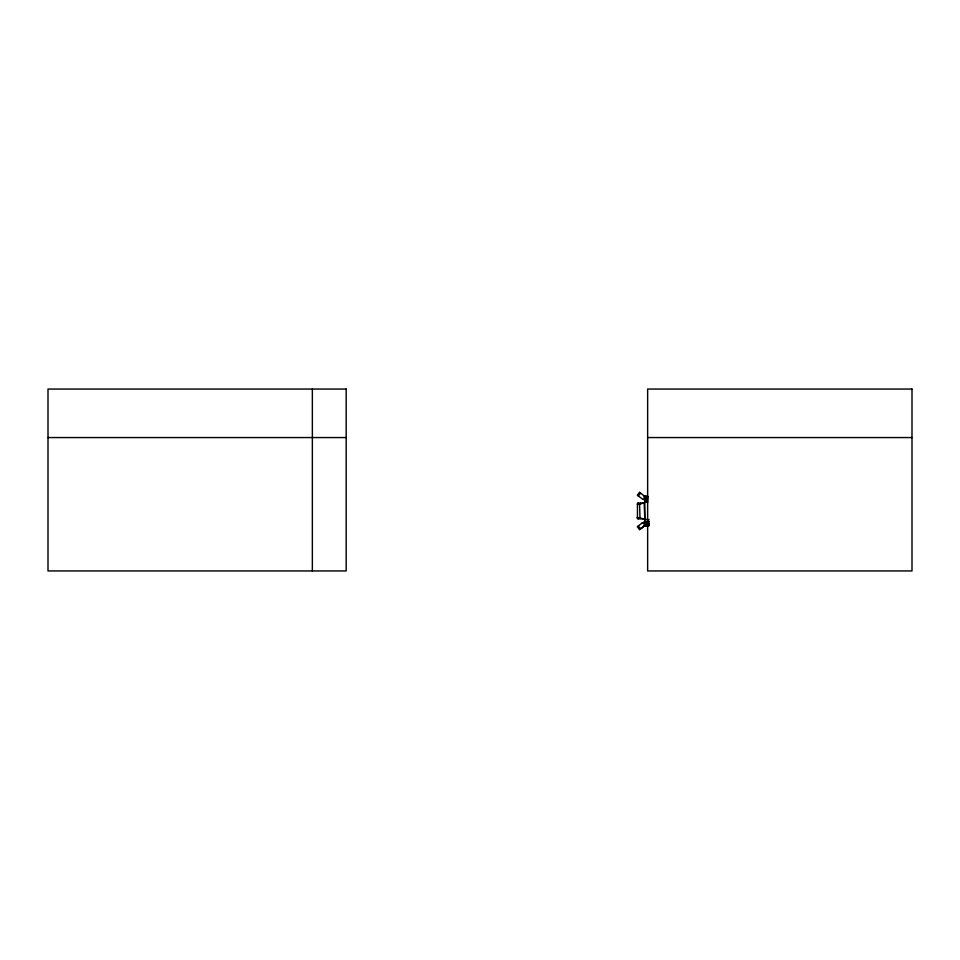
<?xml version="1.0" encoding="UTF-8"?>
<svg xmlns="http://www.w3.org/2000/svg" width="960" height="960" viewBox="0 0 960 960"><rect width="100%" height="100%" fill="white"/><g stroke="black" fill="none" stroke-linecap="round" stroke-linejoin="round"><path stroke-width="1.44" d="M644.808 502.5L639.564 504.312L637.332 504.312L638.28 503.1L637.452 503.712L637.452 518.256L638.28 518.868L637.332 517.656L639.564 517.656L644.808 519.468L649.056 519.552M644.808 519.78L644.196 503.1L644.808 502.188L647.796 502.188M647.796 496.248L644.196 495.96L639.564 492.36L637.332 495.228L642.948 499.392L647.796 499.872M638.28 495.972L640.524 493.104L639.564 492.36M639.696 503.712L640.524 503.1L639.564 504.312L640.044 518.7M641.82 523.224L644.808 522.204L641.82 523.224L637.332 526.74L639.564 529.608L644.196 525.996L649.056 525.72L644.064 526.092L639.564 529.608M642.936 522.564L644.196 522.24L644.196 525.996L640.524 528.852L638.28 525.996M637.452 503.712L638.28 503.1M649.056 522.084L644.808 521.736L649.056 521.244M649.056 523.392L644.808 523.488L649.056 523.764M649.056 524.772L644.808 524.844L649.056 525.012M48 437.556L346.176 437.556M647.64 437.556L912 437.556M644.808 496.584L647.796 496.584M644.808 497.148L647.796 497.148M644.808 497.904L647.796 497.904M644.808 498.828L647.796 498.828M644.808 501.012L647.796 501.012M637.812 503.268L644.196 503.1M637.452 518.256L639.696 518.256M644.196 518.868L637.812 518.7L637.332 517.656M644.808 525.468L649.056 525.48M644.808 521.736L649.056 521.772M644.808 496.128L644.808 525.84M644.196 495.96L644.196 499.728M312.36 389.052L312.36 570.948M346.176 389.052L48 389.052L48 570.948L346.176 570.948L346.176 389.052M912 389.052L647.64 389.052L647.64 570.948L912 570.948L912 389.052"/></g></svg>
